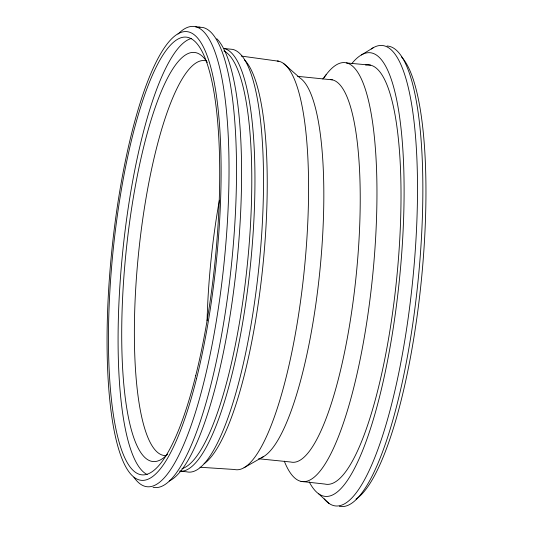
<?xml version="1.0" encoding="UTF-8"?>
<svg xmlns="http://www.w3.org/2000/svg" width="533" height="533" viewBox="0 0 533 533"><rect width="100%" height="100%" fill="white"/><g stroke="black" fill="none" stroke-linecap="round" stroke-linejoin="round"><path stroke-width="0.8" d="M322.818 78.997L326.269 74.547M361.367 54.972L373.147 47.797M244.067 467.714L263.429 456.681M199.982 467.241L234.48 469.486A205.412 47.863 -84.2 0 0 303.963 273.036A205.412 47.863 -84.2 0 0 277.247 60.995M346.423 62.941L370.462 65.139M195.484 26.757L202.973 27.516A231.322 53.9 -84.2 0 1 230.916 269.785A231.322 53.9 -84.2 0 1 153.064 487.262M297.601 76.326L332.345 79.85M258.592 458.76L290.851 462.031A192.3 44.805 -84.2 0 0 355.904 278.119A192.3 44.805 -84.2 0 0 330.893 79.61M179.828 471.119L186.836 471.832A212.554 49.529 -84.2 0 0 258.372 272.003A212.554 49.529 -84.2 0 0 232.701 49.389L224.133 48.523A212.554 49.529 -84.2 0 1 250.177 267.679A212.554 49.529 -84.2 0 1 179.874 471.225M300.992 481.399L324.977 484.071A210.788 49.116 -84.2 0 0 396.972 275.608A210.788 49.116 -84.2 0 0 365.625 65.039M241.309 56.072L278.799 61.242M283.296 63.307L300.152 78.085A192.3 44.805 -84.2 0 1 319.667 272.863A192.3 44.805 -84.2 0 1 261.13 457.787M318.787 493.924L328.954 503.379M371.281 48.989A231.402 53.92 -84.2 0 1 412.302 284.389A231.402 53.92 -84.2 0 1 324.177 498.861M387.058 46.018A231.402 53.92 -84.2 0 1 417.765 283.849A231.402 53.92 -84.2 0 1 339.374 506.243M352.086 63.254A222.961 51.948 -84.2 0 1 399.31 280.744A222.961 51.948 -84.2 0 1 309.227 481.892M179.681 32.473A231.322 53.9 -84.2 0 1 224.007 263.509A231.322 53.9 -84.2 0 1 133.91 477.255M178.022 34.072A231.322 53.9 -84.2 0 1 179.055 33.059M197.67 27.41A231.322 53.9 -84.2 0 1 199.968 27.183M223.893 50.961A210.788 49.116 -84.2 0 1 247.452 263.415A210.788 49.116 -84.2 0 1 181.993 468.687M401.609 57.031A226.505 52.78 -84.2 0 1 421.023 283.649A226.505 52.78 -84.2 0 1 356.031 499.108M216.778 38.729A225.506 52.547 -84.2 0 1 236.239 269.158A225.506 52.547 -84.2 0 1 169.221 481.006M244.467 59.883A206.924 48.217 -84.2 0 1 263.016 264.648A206.924 48.217 -84.2 0 1 204.126 463.757M324.091 77.558A210.548 49.056 -84.2 0 1 372.307 279.172A210.548 49.056 -84.2 0 1 284.296 461.152M166.169 455.588A198.503 46.251 -84.2 0 1 138.5 253.875A198.503 46.251 -84.2 0 1 205.985 60.795M167.642 454.136A205.591 47.903 -84.2 0 1 126.028 252.289A205.591 47.903 -84.2 0 1 207.297 62.468M147.188 474.543A219.976 51.255 -84.2 0 1 122.763 251.296A219.976 51.255 -84.2 0 1 191.653 38.409M207.077 320.759A196.297 45.738 -84.2 0 1 219.376 200.221M196.564 378.49A225.506 52.547 -84.2 0 0 188.396 31.88A225.506 52.547 -84.2 0 0 107.253 357.556A225.506 52.547 -84.2 0 0 196.564 378.49M195.764 375.485A219.976 51.255 -84.2 0 0 187.803 37.383A219.976 51.255 -84.2 0 0 108.645 355.065A219.976 51.255 -84.2 0 0 195.764 375.485"/></g></svg>
